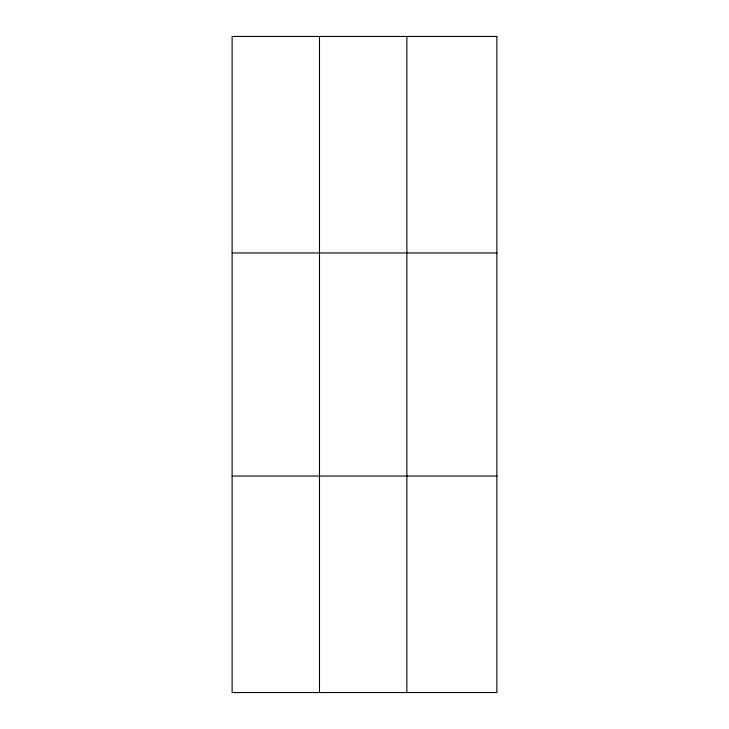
<?xml version="1.0" encoding="UTF-8"?>
<svg xmlns="http://www.w3.org/2000/svg" width="729" height="729" viewBox="0 0 729 729"><rect width="100%" height="100%" fill="white"/><g stroke="black" fill="none" stroke-linecap="round" stroke-linejoin="round"><path stroke-width="1.09" d="M319.493 36.45L319.493 692.55M406.864 36.45L406.864 692.55M232.123 252.963L496.877 252.963M232.123 476.037L496.877 476.037M496.877 36.45L496.877 692.55L232.123 692.55L232.123 36.45L496.877 36.45"/></g></svg>
